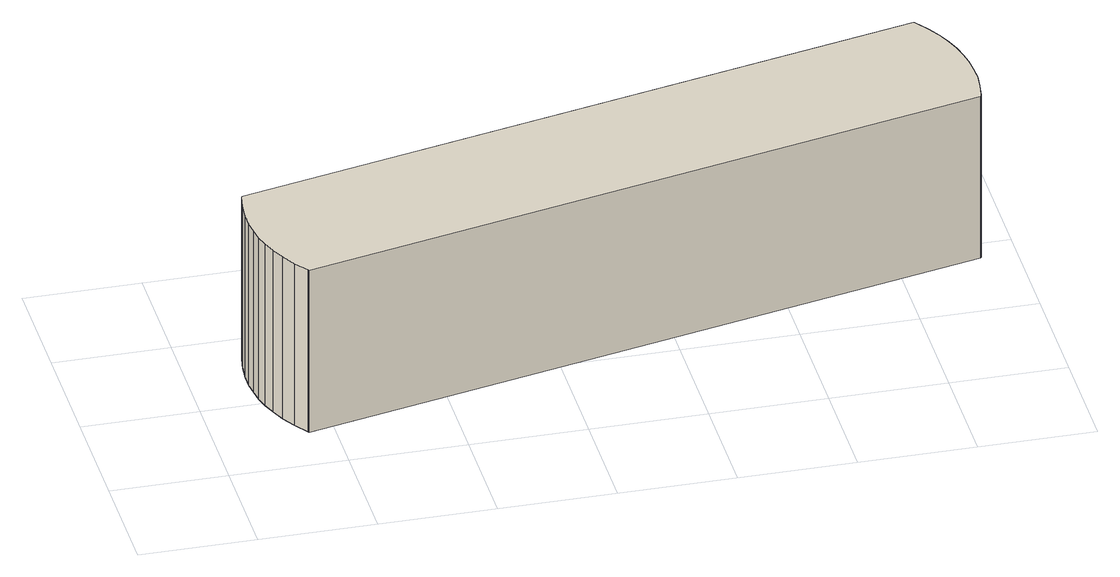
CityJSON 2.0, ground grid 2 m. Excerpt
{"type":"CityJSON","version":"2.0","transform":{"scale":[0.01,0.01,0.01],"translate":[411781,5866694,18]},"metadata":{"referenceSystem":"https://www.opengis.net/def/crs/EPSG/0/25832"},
"CityObjects":{
"building1":{"type":"Building","attributes":{"Gemeindeschluessel":"03454033","AbsoluteHoehe":"18.681","MittlereTraufHoehe":"21.778","Firsthoehe":"21.778","function":"31001_2500","roofType":"1000","measuredHeight":3.1},"address":[{"country":"Germany","locality":"Lorup"}],"geometry":[{"type":"MultiSurface","lod":"1","boundaries":[[[0,1,2,3,4,5,6,7,8,9,10,11,12,13,14,15,16,17,18,19,20,21,22,23,24,25]],[[26,27,28,29,30,31,32,33,34,35,36,37,38,39,40,41,42,43,44,45,46,47,48,49,50,51]],[[26,51,25,24]],[[27,26,24,23]],[[28,27,23,22]],[[29,28,22,21]],[[30,29,21,20]],[[31,30,20,19]],[[32,31,19,18]],[[33,32,18,17]],[[34,33,17,16]],[[35,34,16,15]],[[36,35,15,14]],[[37,36,14,13]],[[38,37,13,12]],[[39,38,12,11]],[[40,39,11,10]],[[41,40,10,9]],[[42,41,9,8]],[[43,42,8,7]],[[44,43,7,6]],[[45,44,6,5]],[[46,45,5,4]],[[47,46,4,3]],[[48,47,3,2]],[[49,48,2,1]],[[50,49,1,0]],[[51,50,0,25]]]}]}
},
"vertices":[
[104,342,378],[103,339,378],[98,311,378],[95,283,378],[95,258,378],[98,235,378],[101,213,378],[107,192,378],[115,170,378],[125,147,378],[139,123,378],[156,99,378],[157,97,378],[1339,356,378],[1340,358,378],[1345,387,378],[1348,414,378],[1347,440,378],[1345,463,378],[1341,485,378],[1336,506,378],[1328,528,378],[1318,551,378],[1304,575,378],[1287,599,378],[1285,600,378],[1287,599,68],[1304,575,68],[1318,551,68],[1328,528,68],[1336,506,68],[1341,485,68],[1345,463,68],[1347,440,68],[1348,414,68],[1345,387,68],[1340,358,68],[1339,356,68],[157,97,68],[156,99,68],[139,123,68],[125,147,68],[115,170,68],[107,192,68],[101,213,68],[98,235,68],[95,258,68],[95,283,68],[98,311,68],[103,339,68],[104,342,68],[1285,600,68]
]}
